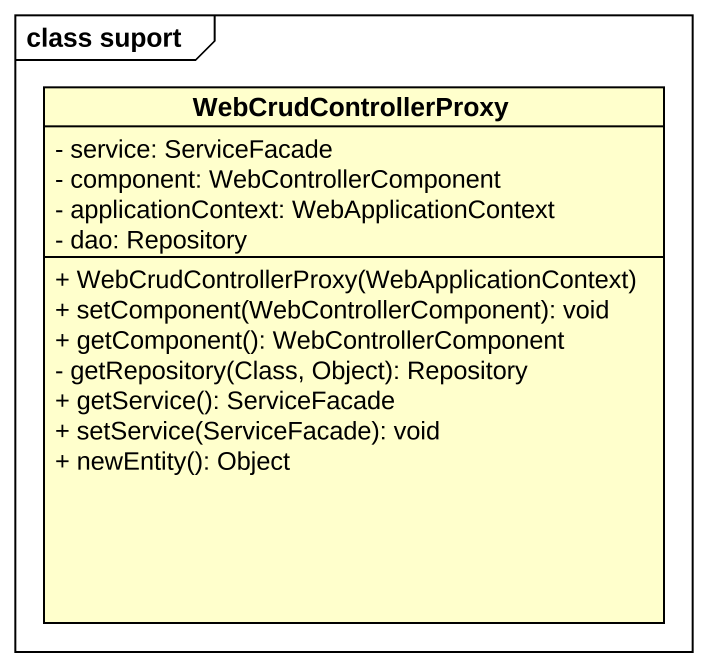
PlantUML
@startuml
mainframe class suport
hide circle
hide empty members
skinparam classAttributeIconSize 0
class WebCrudControllerProxy {
  - service: ServiceFacade
  - component: WebControllerComponent
  - applicationContext: WebApplicationContext
  - dao: Repository
  + WebCrudControllerProxy(WebApplicationContext)
  + setComponent(WebControllerComponent): void
  + getComponent(): WebControllerComponent
  - getRepository(Class, Object): Repository
  + getService(): ServiceFacade
  + setService(ServiceFacade): void
  + newEntity(): Object
}
@enduml
